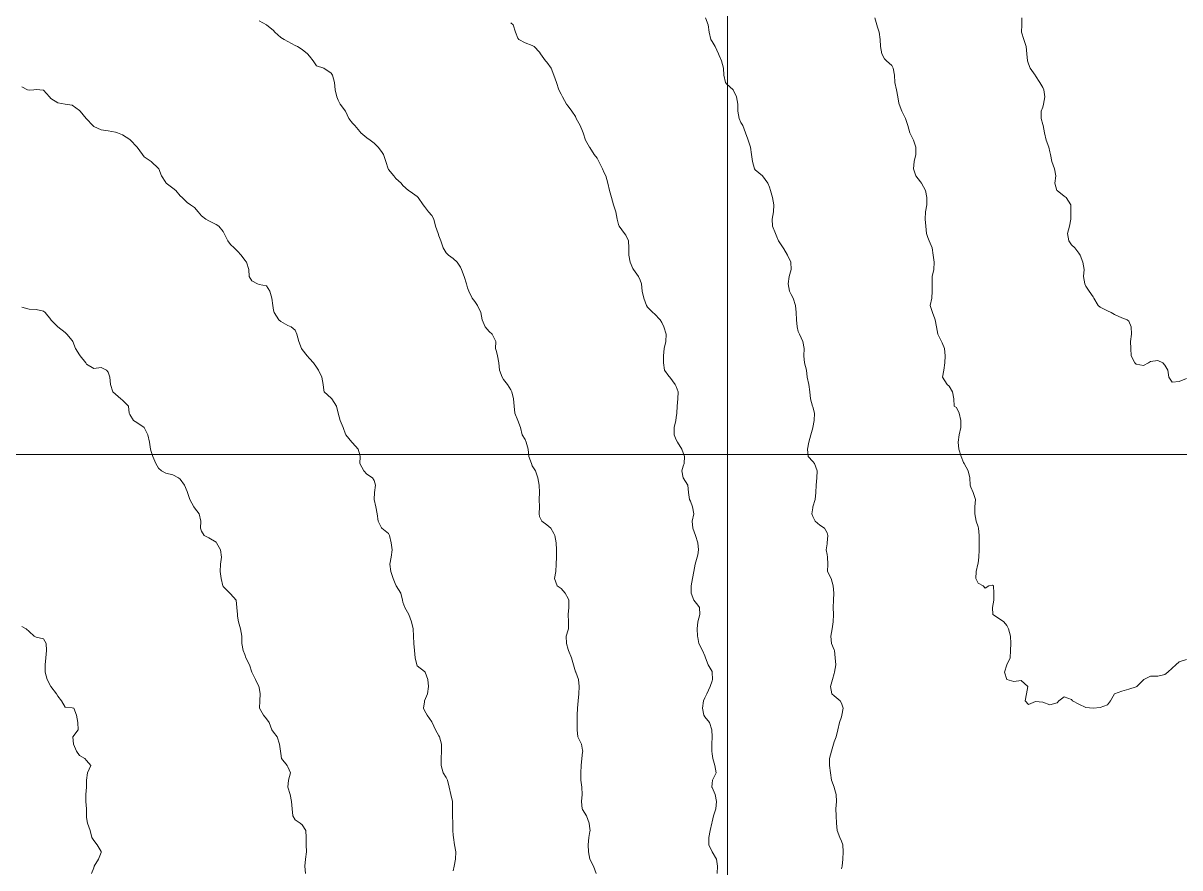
# Model space of a CAD drawing. Header units: centimetres. Extents: x 0 to 642158, y -847 to 649707.
# Drawn here: x 617417.8 to 617498.3, y 620458.6 to 620517.4 of the extents above; entities that cross this region are included whole.
import ezdxf

# ---------------------------------------------------------------- set-up
doc = ezdxf.new("R2010")
doc.units = ezdxf.units.CM
doc.header["$MEASUREMENT"] = 0
doc.layers.add('MEV_grille', color=254, linetype='Continuous', lineweight=9)
doc.layers.add('WAL_topographie 0.5', color=253, linetype='Continuous', lineweight=20)

# ---------------------------------------------------------------- blocks, each defined once
blk = doc.blocks.new('*U114')
at = {"layer": 'MEV_grille', "transparency": 33554687}
blk.add_lwpolyline([(-1338.461, 0), (1338.461, 0)], dxfattribs=at)
blk = doc.blocks.new('*U115')
at = {"layer": 'MEV_grille', "color": 0, "linetype": 'ByBlock', "lineweight": -2, "transparency": 16777216}
blk.add_blockref('*U114', (0, -1900), dxfattribs=at)
blk = doc.blocks.new('*U112')
at = {"layer": 'MEV_grille', "transparency": 33554687}
blk.add_lwpolyline([(0, 1825.476), (0, -1825.476)], dxfattribs=at)
blk = doc.blocks.new('*U113')
at = {"layer": 'MEV_grille', "color": 0, "linetype": 'ByBlock', "lineweight": -2, "transparency": 16777216}
blk.add_blockref('*U112', (2100, 0), dxfattribs=at)

msp = doc.modelspace()

# ---------------------------------------------------------------- linework, layer by layer
at = {"layer": 'WAL_topographie 0.5'}
for points in [[(617434.25, 620517.547), (617434.75, 620517.25), (617434.75, 620517.25), (617435.25, 620516.859), (617435.34, 620516.75), (617435.75, 620516.386), (617435.99, 620516.25), (617436.25, 620516.099), (617436.75, 620515.833), (617436.908, 620515.75), (617437.25, 620515.553), (617437.607, 620515.25), (617437.75, 620515.09), (617438.007, 620514.75), (617438.25, 620514.402), (617438.75, 620514.25), (617438.75, 620514.25), (617439.25, 620513.896), (617439.353, 620513.75), (617439.5, 620513.25), (617439.532, 620512.75), (617439.659, 620512.25), (617439.75, 620512.028), (617439.893, 620511.75), (617440.25, 620511.25), (617440.25, 620511.25), (617440.481, 620510.75), (617440.75, 620510.432), (617440.904, 620510.25), (617441.25, 620509.841), (617441.315, 620509.75), (617441.75, 620509.395), (617441.979, 620509.25), (617442.25, 620509.04), (617442.523, 620508.75), (617442.75, 620508.462), (617442.891, 620508.25), (617443.061, 620507.75), (617443.229, 620507.25), (617443.25, 620507.21), (617443.621, 620506.75), (617443.75, 620506.583), (617444.131, 620506.25), (617444.25, 620506.094), (617444.643, 620505.75), (617444.75, 620505.671), (617445.25, 620505.325), (617445.31, 620505.25), (617445.65, 620504.75), (617445.75, 620504.625), (617446.038, 620504.25), (617446.25, 620504.011), (617446.4, 620503.75), (617446.506, 620503.25), (617446.694, 620502.75), (617446.75, 620502.583), (617446.882, 620502.25), (617447.044, 620501.75), (617447.25, 620501.417), (617447.417, 620501.25), (617447.75, 620501.009), (617448.028, 620500.75), (617448.25, 620500.417), (617448.325, 620500.25), (617448.518, 620499.75), (617448.671, 620499.25), (617448.75, 620498.978), (617448.828, 620498.75), (617449.065, 620498.25), (617449.25, 620498.012), (617449.44, 620497.75), (617449.677, 620497.25), (617449.75, 620496.75), (617449.75, 620496.75), (617449.96, 620496.25), (617450.25, 620495.929), (617450.467, 620495.75), (617450.712, 620495.25), (617450.683, 620494.75), (617450.75, 620494.55), (617450.818, 620494.25), (617450.931, 620493.75), (617450.972, 620493.25), (617451.155, 620492.75), (617451.25, 620492.591), (617451.528, 620492.25), (617451.75, 620491.875), (617451.814, 620491.75), (617451.939, 620491.25), (617451.99, 620490.75), (617452.037, 620490.25), (617452.25, 620489.75), (617452.25, 620489.75), (617452.438, 620489.25), (617452.538, 620488.75), (617452.75, 620488.427), (617452.82, 620488.25), (617452.966, 620487.75), (617453.016, 620487.25), (617453.186, 620486.75), (617453.25, 620486.603), (617453.472, 620486.25), (617453.629, 620485.75), (617453.722, 620485.25), (617453.75, 620484.75), (617453.75, 620484.75), (617453.75, 620484.75), (617453.722, 620484.25), (617453.739, 620483.75), (617453.722, 620483.25), (617453.75, 620483.083), (617453.9, 620482.75), (617454.25, 620482.491), (617454.533, 620482.25), (617454.75, 620481.893), (617454.809, 620481.75), (617454.908, 620481.25), (617454.94, 620480.75), (617454.923, 620480.25), (617454.904, 620479.75), (617454.884, 620479.25), (617454.802, 620478.75), (617454.977, 620478.25), (617455.25, 620478.062), (617455.544, 620477.75), (617455.75, 620477.361), (617455.779, 620477.25), (617455.794, 620476.75), (617455.75, 620476.25), (617455.767, 620475.75), (617455.759, 620475.25), (617455.75, 620475.2), (617455.614, 620474.75), (617455.619, 620474.25), (617455.75, 620473.827), (617455.775, 620473.75), (617455.979, 620473.25), (617456.118, 620472.75), (617456.25, 620472.283), (617456.265, 620472.25), (617456.453, 620471.75), (617456.507, 620471.25), (617456.475, 620470.75), (617456.439, 620470.25), (617456.4, 620469.75), (617456.359, 620469.25), (617456.361, 620468.75), (617456.366, 620468.25), (617456.417, 620467.75), (617456.679, 620467.25), (617456.75, 620466.833), (617456.759, 620466.75), (617456.75, 620466.678), (617456.696, 620466.25), (617456.658, 620465.75), (617456.632, 620465.25), (617456.634, 620464.75), (617456.703, 620464.25), (617456.714, 620463.75), (617456.667, 620463.25), (617456.718, 620462.75), (617456.75, 620462.691), (617457.009, 620462.25), (617457.199, 620461.75), (617457.25, 620461.35), (617457.264, 620461.25), (617457.25, 620461.167), (617457.187, 620460.75), (617457.145, 620460.25), (617457.147, 620459.75), (617457.25, 620459.25), (617457.25, 620459.25), (617457.516, 620458.75), (617457.686, 620458.25)], [(617465.297, 620517.75), (617465.475, 620517.25), (617465.558, 620516.75), (617465.672, 620516.25), (617465.75, 620516.111), (617465.96, 620515.75), (617466.191, 620515.25), (617466.25, 620515.132), (617466.409, 620514.75), (617466.55, 620514.25), (617466.572, 620513.75), (617466.686, 620513.25), (617466.75, 620513.161), (617467.21, 620512.75), (617467.25, 620512.691), (617467.447, 620512.25), (617467.548, 620511.75), (617467.552, 620511.25), (617467.643, 620510.75), (617467.75, 620510.469), (617467.896, 620510.25), (617468.07, 620509.75), (617468.25, 620509.3), (617468.265, 620509.25), (617468.417, 620508.75), (617468.5, 620508.25), (617468.571, 620507.75), (617468.713, 620507.25), (617468.75, 620507.187), (617469.25, 620506.75), (617469.25, 620506.75), (617469.621, 620506.25), (617469.75, 620505.964), (617469.817, 620505.75), (617469.95, 620505.25), (617470.05, 620504.75), (617470.028, 620504.25), (617469.939, 620503.75), (617469.963, 620503.25), (617470.158, 620502.75), (617470.25, 620502.516), (617470.383, 620502.25), (617470.7, 620501.75), (617470.75, 620501.692), (617471.006, 620501.25), (617471.239, 620500.75), (617471.25, 620500.251), (617471.25, 620500.25), (617471.25, 620500.25), (617471.12, 620499.75), (617471.037, 620499.25), (617471.132, 620498.75), (617471.25, 620498.515), (617471.391, 620498.25), (617471.545, 620497.75), (617471.61, 620497.25), (617471.628, 620496.75), (617471.661, 620496.25), (617471.75, 620495.942), (617471.826, 620495.75), (617472.06, 620495.25), (617472.158, 620494.75), (617472.128, 620494.25), (617472.192, 620493.75), (617472.25, 620493.5), (617472.31, 620493.25), (617472.364, 620492.75), (617472.493, 620492.25), (617472.55, 620491.75), (617472.594, 620491.25), (617472.738, 620490.75), (617472.75, 620490.708), (617472.875, 620490.25), (617472.856, 620489.75), (617472.758, 620489.25), (617472.75, 620489.227), (617472.612, 620488.75), (617472.479, 620488.25), (617472.379, 620487.75), (617472.442, 620487.25), (617472.75, 620486.886), (617472.875, 620486.75), (617473.058, 620486.25), (617473.03, 620485.75), (617472.996, 620485.25), (617472.976, 620484.75), (617472.917, 620484.25), (617472.765, 620483.75), (617472.75, 620483.679), (617472.689, 620483.25), (617472.75, 620483.062), (617472.911, 620482.75), (617473.25, 620482.474), (617473.577, 620482.25), (617473.75, 620481.929), (617473.801, 620481.75), (617473.761, 620481.25), (617473.75, 620481.167), (617473.699, 620480.75), (617473.75, 620480.438), (617473.787, 620480.25), (617473.813, 620479.75), (617473.79, 620479.25), (617474.031, 620478.75), (617474.172, 620478.25), (617474.228, 620477.75), (617474.199, 620477.25), (617474.169, 620476.75), (617474.198, 620476.25), (617474.184, 620475.75), (617474.094, 620475.25), (617474.005, 620474.75), (617474.067, 620474.25), (617474.25, 620473.792), (617474.263, 620473.75), (617474.314, 620473.25), (617474.352, 620472.75), (617474.275, 620472.25), (617474.25, 620472.167), (617474.121, 620471.75), (617473.989, 620471.25), (617474.088, 620470.75), (617474.25, 620470.593), (617474.65, 620470.25), (617474.75, 620470.083), (617474.872, 620469.75), (617474.788, 620469.25), (617474.75, 620469.141), (617474.616, 620468.75), (617474.5, 620468.25), (617474.383, 620467.75), (617474.25, 620467.408), (617474.197, 620467.25), (617474.057, 620466.75), (617473.92, 620466.25), (617473.909, 620465.75), (617474, 620465.25), (617474.062, 620464.75), (617474.233, 620464.25), (617474.25, 620464.219), (617474.386, 620463.75), (617474.395, 620463.25), (617474.359, 620462.75), (617474.375, 620462.25), (617474.417, 620461.75), (617474.46, 620461.25), (617474.648, 620460.75), (617474.75, 620460.5), (617474.855, 620460.25), (617474.868, 620459.75), (617474.836, 620459.25), (617474.795, 620458.75), (617474.75, 620458.571)], [(617477.074, 620517.75), (617477.207, 620517.25), (617477.25, 620517.1), (617477.385, 620516.75), (617477.444, 620516.25), (617477.461, 620515.75), (617477.567, 620515.25), (617477.75, 620514.893), (617477.893, 620514.75), (617478.25, 620514.437), (617478.35, 620514.25), (617478.442, 620513.75), (617478.459, 620513.25), (617478.583, 620512.75), (617478.682, 620512.25), (617478.75, 620511.821), (617478.76, 620511.75), (617478.944, 620511.25), (617479.205, 620510.75), (617479.25, 620510.607), (617479.375, 620510.25), (617479.508, 620509.75), (617479.75, 620509.281), (617479.766, 620509.25), (617479.932, 620508.75), (617479.913, 620508.25), (617479.817, 620507.75), (617479.772, 620507.25), (617479.925, 620506.75), (617480.25, 620506.331), (617480.311, 620506.25), (617480.591, 620505.75), (617480.694, 620505.25), (617480.7, 620504.75), (617480.607, 620504.25), (617480.579, 620503.75), (617480.625, 620503.25), (617480.67, 620502.75), (617480.75, 620502.481), (617480.854, 620502.25), (617481.05, 620501.75), (617481.128, 620501.25), (617481.208, 620500.75), (617481.167, 620500.25), (617481.071, 620499.75), (617481.05, 620499.25), (617481.061, 620498.75), (617481.028, 620498.25), (617480.932, 620497.75), (617481.073, 620497.25), (617481.25, 620496.821), (617481.263, 620496.75), (617481.368, 620496.25), (617481.45, 620495.75), (617481.7, 620495.25), (617481.75, 620495.15), (617481.921, 620494.75), (617481.966, 620494.25), (617481.944, 620493.75), (617481.875, 620493.25), (617481.779, 620492.75), (617482.107, 620492.25), (617482.25, 620492.139), (617482.469, 620491.75), (617482.576, 620491.25), (617482.583, 620490.75), (617482.75, 620490.643), (617482.946, 620490.25), (617483.057, 620489.75), (617483.048, 620489.25), (617482.936, 620488.75), (617482.859, 620488.25), (617482.917, 620487.75), (617483.087, 620487.25), (617483.25, 620486.838), (617483.297, 620486.75), (617483.569, 620486.25), (617483.673, 620485.75), (617483.7, 620485.25), (617483.75, 620485.107), (617483.911, 620484.75), (617484.065, 620484.25), (617484.037, 620483.75), (617484.034, 620483.25), (617484.125, 620482.75), (617484.25, 620482.35), (617484.276, 620482.25), (617484.33, 620481.75), (617484.339, 620481.25), (617484.33, 620480.75), (617484.308, 620480.25), (617484.25, 620479.833), (617484.238, 620479.75), (617484.119, 620479.25), (617484.095, 620478.75), (617484.25, 620478.429), (617484.607, 620478.25), (617484.75, 620478.083), (617485, 620478.25), (617485.25, 620478.306), (617485.317, 620478.25), (617485.345, 620477.75), (617485.353, 620477.25), (617485.267, 620476.75), (617485.279, 620476.25), (617485.75, 620475.954), (617486.04, 620475.75), (617486.25, 620475.484), (617486.375, 620475.25), (617486.514, 620474.75), (617486.531, 620474.25), (617486.514, 620473.75), (617486.482, 620473.25), (617486.25, 620472.75), (617486.25, 620472.75), (617486.095, 620472.25), (617486.25, 620471.75), (617486.25, 620471.75), (617486.75, 620471.6), (617487.25, 620471.671), (617487.721, 620471.25), (617487.62, 620470.75), (617487.54, 620470.25), (617487.75, 620470), (617488.25, 620470.203), (617488.75, 620470.153), (617489.25, 620469.981), (617489.75, 620470.125), (617489.875, 620470.25), (617490.25, 620470.531), (617490.75, 620470.338), (617490.821, 620470.25), (617491.25, 620470.025), (617491.75, 620469.8), (617492.25, 620469.75), (617492.75, 620469.798), (617493.25, 620469.978), (617493.464, 620470.25), (617493.75, 620470.75), (617493.75, 620470.75), (617494.25, 620470.934), (617494.75, 620471.06), (617495.25, 620471.219), (617495.296, 620471.25), (617495.75, 620471.726), (617495.786, 620471.75), (617496.25, 620471.974), (617496.75, 620471.974), (617497.25, 620472.092), (617497.444, 620472.25), (617497.75, 620472.521), (617498.017, 620472.75), (617498.25, 620472.956), (617498.75, 620473.118)], [(617487.307, 620517.75), (617487.299, 620517.25), (617487.262, 620516.75), (617487.432, 620516.25), (617487.609, 620515.75), (617487.641, 620515.25), (617487.69, 620514.75), (617487.75, 620514.55), (617487.878, 620514.25), (617488.215, 620513.75), (617488.25, 620513.703), (617488.552, 620513.25), (617488.75, 620512.911), (617488.824, 620512.75), (617488.892, 620512.25), (617488.809, 620511.75), (617488.75, 620511.544), (617488.636, 620511.25), (617488.642, 620510.75), (617488.75, 620510.327), (617488.772, 620510.25), (617488.869, 620509.75), (617488.987, 620509.25), (617489.179, 620508.75), (617489.25, 620508.438), (617489.28, 620508.25), (617489.388, 620507.75), (617489.579, 620507.25), (617489.66, 620506.75), (617489.593, 620506.25), (617489.739, 620505.75), (617489.75, 620505.739), (617490.25, 620505.357), (617490.386, 620505.25), (617490.711, 620504.75), (617490.716, 620504.25), (617490.71, 620503.75), (617490.607, 620503.25), (617490.463, 620502.75), (617490.566, 620502.25), (617490.75, 620501.969), (617490.991, 620501.75), (617491.25, 620501.393), (617491.357, 620501.25), (617491.54, 620500.75), (617491.622, 620500.25), (617491.58, 620499.75), (617491.668, 620499.25), (617491.75, 620499.083), (617491.979, 620498.75), (617492.25, 620498.337), (617492.309, 620498.25), (617492.617, 620497.75), (617492.75, 620497.636), (617493.25, 620497.372), (617493.515, 620497.25), (617493.75, 620497.125), (617494.25, 620496.886), (617494.625, 620496.75), (617494.75, 620496.65), (617494.91, 620496.25), (617494.917, 620495.75), (617494.844, 620495.25), (617494.882, 620494.75), (617494.893, 620494.25), (617495.15, 620493.75), (617495.25, 620493.667), (617495.75, 620493.568), (617496.103, 620493.75), (617496.25, 620493.846), (617496.75, 620493.917), (617497.1, 620493.75), (617497.25, 620493.592), (617497.447, 620493.25), (617497.515, 620492.75), (617497.75, 620492.402), (617498.25, 620492.464), (617498.75, 620492.676)], [(617451.75, 620517.408), (617451.908, 620517.25), (617452.073, 620516.75), (617452.25, 620516.327), (617452.306, 620516.25), (617452.75, 620516), (617453.25, 620515.818), (617453.369, 620515.75), (617453.75, 620515.35), (617453.824, 620515.25), (617454.176, 620514.75), (617454.25, 620514.655), (617454.565, 620514.25), (617454.75, 620513.75), (617454.75, 620513.75), (617454.932, 620513.25), (617455.104, 620512.75), (617455.25, 620512.432), (617455.341, 620512.25), (617455.625, 620511.75), (617455.75, 620511.596), (617456, 620511.25), (617456.25, 620510.875), (617456.297, 620510.75), (617456.568, 620510.25), (617456.75, 620509.875), (617456.794, 620509.75), (617456.947, 620509.25), (617457.229, 620508.75), (617457.25, 620508.724), (617457.54, 620508.25), (617457.75, 620507.979), (617457.884, 620507.75), (617458.131, 620507.25), (617458.25, 620506.972), (617458.353, 620506.75), (617458.511, 620506.25), (617458.616, 620505.75), (617458.75, 620505.25), (617458.75, 620505.25), (617458.896, 620504.75), (617459.057, 620504.25), (617459.145, 620503.75), (617459.25, 620503.375), (617459.29, 620503.25), (617459.656, 620502.75), (617459.75, 620502.625), (617459.942, 620502.25), (617459.953, 620501.75), (617459.964, 620501.25), (617460.065, 620500.75), (617460.25, 620500.315), (617460.287, 620500.25), (617460.637, 620499.75), (617460.75, 620499.5), (617460.84, 620499.25), (617460.901, 620498.75), (617461, 620498.25), (617461.183, 620497.75), (617461.25, 620497.63), (617461.63, 620497.25), (617461.75, 620497.156), (617462.144, 620496.75), (617462.25, 620496.556), (617462.395, 620496.25), (617462.553, 620495.75), (617462.525, 620495.25), (617462.423, 620494.75), (617462.382, 620494.25), (617462.37, 620493.75), (617462.453, 620493.25), (617462.75, 620492.837), (617462.821, 620492.75), (617463.187, 620492.25), (617463.25, 620492.117), (617463.399, 620491.75), (617463.381, 620491.25), (617463.315, 620490.75), (617463.29, 620490.25), (617463.25, 620489.95), (617463.226, 620489.75), (617463.116, 620489.25), (617463.106, 620488.75), (617463.25, 620488.408), (617463.336, 620488.25), (617463.65, 620487.75), (617463.75, 620487.5), (617463.835, 620487.25), (617463.801, 620486.75), (617463.75, 620486.583), (617463.644, 620486.25), (617463.75, 620485.75), (617463.75, 620485.75), (617464.066, 620485.25), (617464.109, 620484.75), (617464.186, 620484.25), (617464.25, 620484.135), (617464.395, 620483.75), (617464.477, 620483.25), (617464.373, 620482.75), (617464.404, 620482.25), (617464.604, 620481.75), (617464.75, 620481.25), (617464.75, 620481.25), (617464.798, 620480.75), (617464.75, 620480.417), (617464.725, 620480.25), (617464.583, 620479.75), (617464.489, 620479.25), (617464.391, 620478.75), (617464.288, 620478.25), (617464.297, 620477.75), (617464.481, 620477.25), (617464.75, 620476.9), (617464.875, 620476.75), (617464.903, 620476.25), (617464.75, 620475.75), (617464.75, 620475.75), (617464.706, 620475.25), (617464.74, 620474.75), (617464.75, 620474.65), (617464.824, 620474.25), (617465.095, 620473.75), (617465.25, 620473.375), (617465.288, 620473.25), (617465.481, 620472.75), (617465.75, 620472.294), (617465.767, 620472.25), (617465.778, 620471.75), (617465.75, 620471.65), (617465.617, 620471.25), (617465.377, 620470.75), (617465.25, 620470.47), (617465.154, 620470.25), (617465.09, 620469.75), (617465.186, 620469.25), (617465.25, 620469.154), (617465.578, 620468.75), (617465.739, 620468.25), (617465.75, 620467.751), (617465.75, 620467.75), (617465.75, 620467.75), (617465.732, 620467.25), (617465.724, 620466.75), (617465.75, 620466.562), (617465.797, 620466.25), (617465.955, 620465.75), (617466.046, 620465.25), (617465.772, 620464.75), (617465.75, 620464.5), (617465.741, 620464.25), (617465.75, 620464.228), (617465.97, 620463.75), (617466.067, 620463.25), (617466.011, 620462.75), (617465.854, 620462.25), (617465.75, 620461.833), (617465.726, 620461.75), (617465.623, 620461.25), (617465.523, 620460.75), (617465.52, 620460.25), (617465.75, 620459.75), (617465.75, 620459.75), (617466.05, 620459.25), (617466.139, 620458.75), (617466.1, 620458.25)], [(617417.75, 620512.947), (617418.145, 620512.75), (617418.25, 620512.715), (617418.583, 620512.75), (617418.75, 620512.771), (617419, 620512.75), (617419.25, 620512.708), (617419.673, 620512.25), (617419.75, 620512.139), (617420.25, 620511.824), (617420.75, 620511.75), (617420.75, 620511.75), (617421.25, 620511.678), (617421.75, 620511.306), (617421.794, 620511.25), (617422.214, 620510.75), (617422.25, 620510.725), (617422.682, 620510.25), (617422.75, 620510.194), (617423.25, 620509.959), (617423.75, 620509.88), (617424.25, 620509.788), (617424.4, 620509.75), (617424.75, 620509.615), (617425.25, 620509.296), (617425.3, 620509.25), (617425.75, 620508.776), (617425.769, 620508.75), (617426.129, 620508.25), (617426.25, 620508.091), (617426.75, 620507.75), (617426.75, 620507.75), (617427.25, 620507.273), (617427.266, 620507.25), (617427.469, 620506.75), (617427.75, 620506.3), (617427.787, 620506.25), (617428.25, 620505.903), (617428.446, 620505.75), (617428.75, 620505.364), (617428.889, 620505.25), (617429.25, 620504.908), (617429.464, 620504.75), (617429.75, 620504.55), (617430, 620504.25), (617430.25, 620503.989), (617430.54, 620503.75), (617430.75, 620503.629), (617431.25, 620503.385), (617431.435, 620503.25), (617431.75, 620502.896), (617431.828, 620502.75), (617432.062, 620502.25), (617432.25, 620501.991), (617432.519, 620501.75), (617432.75, 620501.51), (617433.01, 620501.25), (617433.25, 620500.897), (617433.369, 620500.75), (617433.526, 620500.25), (617433.564, 620499.75), (617433.75, 620499.454), (617434.125, 620499.25), (617434.25, 620499.2), (617434.75, 620499.111), (617435, 620498.75), (617435.125, 620498.25), (617435.199, 620497.75), (617435.25, 620497.417), (617435.285, 620497.25), (617435.615, 620496.75), (617435.75, 620496.625), (617436.25, 620496.354), (617436.478, 620496.25), (617436.75, 620496.019), (617436.863, 620495.75), (617437.008, 620495.25), (617437.203, 620494.75), (617437.25, 620494.678), (617437.596, 620494.25), (617437.75, 620494.05), (617438.023, 620493.75), (617438.25, 620493.456), (617438.385, 620493.25), (617438.605, 620492.75), (617438.691, 620492.25), (617438.75, 620491.85), (617438.779, 620491.75), (617439.25, 620491.306), (617439.303, 620491.25), (617439.631, 620490.75), (617439.75, 620490.25), (617439.75, 620490.25), (617439.896, 620489.75), (617440.083, 620489.25), (617440.25, 620488.8), (617440.273, 620488.75), (617440.704, 620488.25), (617440.75, 620488.191), (617441.145, 620487.75), (617441.25, 620487.35), (617441.268, 620487.25), (617441.25, 620486.75), (617441.536, 620486.25), (617441.75, 620486.025), (617442.143, 620485.75), (617442.25, 620485.583), (617442.336, 620485.25), (617442.282, 620484.75), (617442.25, 620484.25), (617442.375, 620483.75), (617442.458, 620483.25), (617442.519, 620482.75), (617442.75, 620482.288), (617442.792, 620482.25), (617443.25, 620481.883), (617443.309, 620481.75), (617443.442, 620481.25), (617443.494, 620480.75), (617443.431, 620480.25), (617443.35, 620479.75), (617443.405, 620479.25), (617443.573, 620478.75), (617443.75, 620478.303), (617443.788, 620478.25), (617444.105, 620477.75), (617444.217, 620477.25), (617444.25, 620477.125), (617444.375, 620476.75), (617444.662, 620476.25), (617444.75, 620476), (617444.854, 620475.75), (617444.96, 620475.25), (617444.993, 620474.75), (617445.018, 620474.25), (617445.056, 620473.75), (617445.092, 620473.25), (617445.22, 620472.75), (617445.25, 620472.697), (617445.75, 620472.288), (617445.79, 620472.25), (617445.972, 620471.75), (617446.018, 620471.25), (617445.966, 620470.75), (617445.76, 620470.25), (617445.75, 620470.188), (617445.681, 620469.75), (617445.75, 620469.591), (617445.947, 620469.25), (617446.25, 620468.79), (617446.272, 620468.75), (617446.517, 620468.25), (617446.75, 620467.813), (617446.788, 620467.75), (617446.941, 620467.25), (617446.942, 620466.75), (617446.92, 620466.25), (617446.904, 620465.75), (617447.038, 620465.25), (617447.25, 620464.932), (617447.341, 620464.75), (617447.467, 620464.25), (617447.59, 620463.75), (617447.695, 620463.25), (617447.698, 620462.75), (617447.689, 620462.25), (617447.712, 620461.75), (617447.728, 620461.25), (617447.75, 620460.917), (617447.761, 620460.75), (617447.848, 620460.25), (617447.933, 620459.75), (617447.905, 620459.25), (617447.808, 620458.75), (617447.75, 620458.442)], [(617417.75, 620497.63), (617418.25, 620497.48), (617418.75, 620497.459), (617419.25, 620497.353), (617419.367, 620497.25), (617419.75, 620496.771), (617419.769, 620496.75), (617420.25, 620496.25), (617420.25, 620496.25), (617420.75, 620495.865), (617420.881, 620495.75), (617421.25, 620495.303), (617421.288, 620495.25), (617421.472, 620494.75), (617421.75, 620494.309), (617421.796, 620494.25), (617422.197, 620493.75), (617422.25, 620493.667), (617422.75, 620493.368), (617423.25, 620493.44), (617423.643, 620493.25), (617423.75, 620493.113), (617423.855, 620492.75), (617423.911, 620492.25), (617424.083, 620491.75), (617424.25, 620491.57), (617424.631, 620491.25), (617424.75, 620491.154), (617425.154, 620490.75), (617425.218, 620490.25), (617425.25, 620490.167), (617425.513, 620489.75), (617425.75, 620489.605), (617426.25, 620489.25), (617426.25, 620489.25), (617426.5, 620488.75), (617426.632, 620488.25), (617426.704, 620487.75), (617426.75, 620487.583), (617426.858, 620487.25), (617427.058, 620486.75), (617427.25, 620486.437), (617427.464, 620486.25), (617427.75, 620486.088), (617428.25, 620485.97), (617428.643, 620485.75), (617428.75, 620485.662), (617429.068, 620485.25), (617429.25, 620484.806), (617429.265, 620484.75), (617429.433, 620484.25), (617429.704, 620483.75), (617429.75, 620483.679), (617430.083, 620483.25), (617430.202, 620482.75), (617430.17, 620482.25), (617430.25, 620482.05), (617430.417, 620481.75), (617430.75, 620481.579), (617431.25, 620481.285), (617431.29, 620481.25), (617431.562, 620480.75), (617431.641, 620480.25), (617431.559, 620479.75), (617431.54, 620479.25), (617431.604, 620478.75), (617431.722, 620478.25), (617431.75, 620478.206), (617432.206, 620477.75), (617432.25, 620477.706), (617432.654, 620477.25), (617432.705, 620476.75), (617432.736, 620476.25), (617432.75, 620476.15), (617432.809, 620475.75), (617432.962, 620475.25), (617433.041, 620474.75), (617433.054, 620474.25), (617433.141, 620473.75), (617433.25, 620473.472), (617433.333, 620473.25), (617433.571, 620472.75), (617433.75, 620472.25), (617433.75, 620472.25), (617433.993, 620471.75), (617434.236, 620471.25), (617434.25, 620471.179), (617434.309, 620470.75), (617434.289, 620470.25), (617434.285, 620469.75), (617434.547, 620469.25), (617434.75, 620469), (617434.941, 620468.75), (617435.133, 620468.25), (617435.25, 620468.066), (617435.5, 620467.75), (617435.656, 620467.25), (617435.735, 620466.75), (617435.75, 620466.583), (617435.813, 620466.25), (617436.187, 620465.75), (617436.25, 620465.659), (617436.423, 620465.25), (617436.283, 620464.75), (617436.25, 620464.25), (617436.404, 620463.75), (617436.494, 620463.25), (617436.54, 620462.75), (617436.597, 620462.25), (617436.75, 620461.991), (617437.1, 620461.75), (617437.25, 620461.625), (617437.487, 620461.25), (617437.512, 620460.75), (617437.525, 620460.25), (617437.538, 620459.75), (617437.468, 620459.25), (617437.431, 620458.75), (617437.464, 620458.25)], [(617417.75, 620475.435), (617418.044, 620475.25), (617418.25, 620475.066), (617418.603, 620474.75), (617418.75, 620474.679), (617419.25, 620474.56), (617419.436, 620474.25), (617419.455, 620473.75), (617419.41, 620473.25), (617419.364, 620472.75), (617419.361, 620472.25), (617419.508, 620471.75), (617419.75, 620471.25), (617419.75, 620471.25), (617420.145, 620470.75), (617420.25, 620470.576), (617420.509, 620470.25), (617420.75, 620469.813), (617421.25, 620469.776), (617421.35, 620469.75), (617421.55, 620469.25), (617421.632, 620468.75), (617421.659, 620468.25), (617421.281, 620467.75), (617421.336, 620467.25), (617421.538, 620466.75), (617421.75, 620466.446), (617422.125, 620466.25), (617422.25, 620466.1), (617422.542, 620465.75), (617422.318, 620465.25), (617422.25, 620464.75), (617422.25, 620464.749), (617422.237, 620464.25), (617422.186, 620463.75), (617422.187, 620463.25), (617422.242, 620462.75), (617422.241, 620462.25), (617422.25, 620462.15), (617422.321, 620461.75), (617422.491, 620461.25), (617422.612, 620460.75), (617422.75, 620460.55), (617422.972, 620460.25), (617423.25, 620459.781), (617423.266, 620459.75), (617423.25, 620459.704), (617423.065, 620459.25), (617422.786, 620458.75), (617422.75, 620458.65), (617422.6, 620458.25)]]:
    msp.add_lwpolyline(points, dxfattribs=at)

# ---------------------------------------------------------------- block references
at = {"layer": 'MEV_grille', "transparency": 33554687}
for name, p in [('*U113', (615366.814, 620593.644)), ('*U115', (616669.481, 622387.381))]:
    msp.add_blockref(name, p, dxfattribs=at)

doc.saveas('drawing.dxf')
